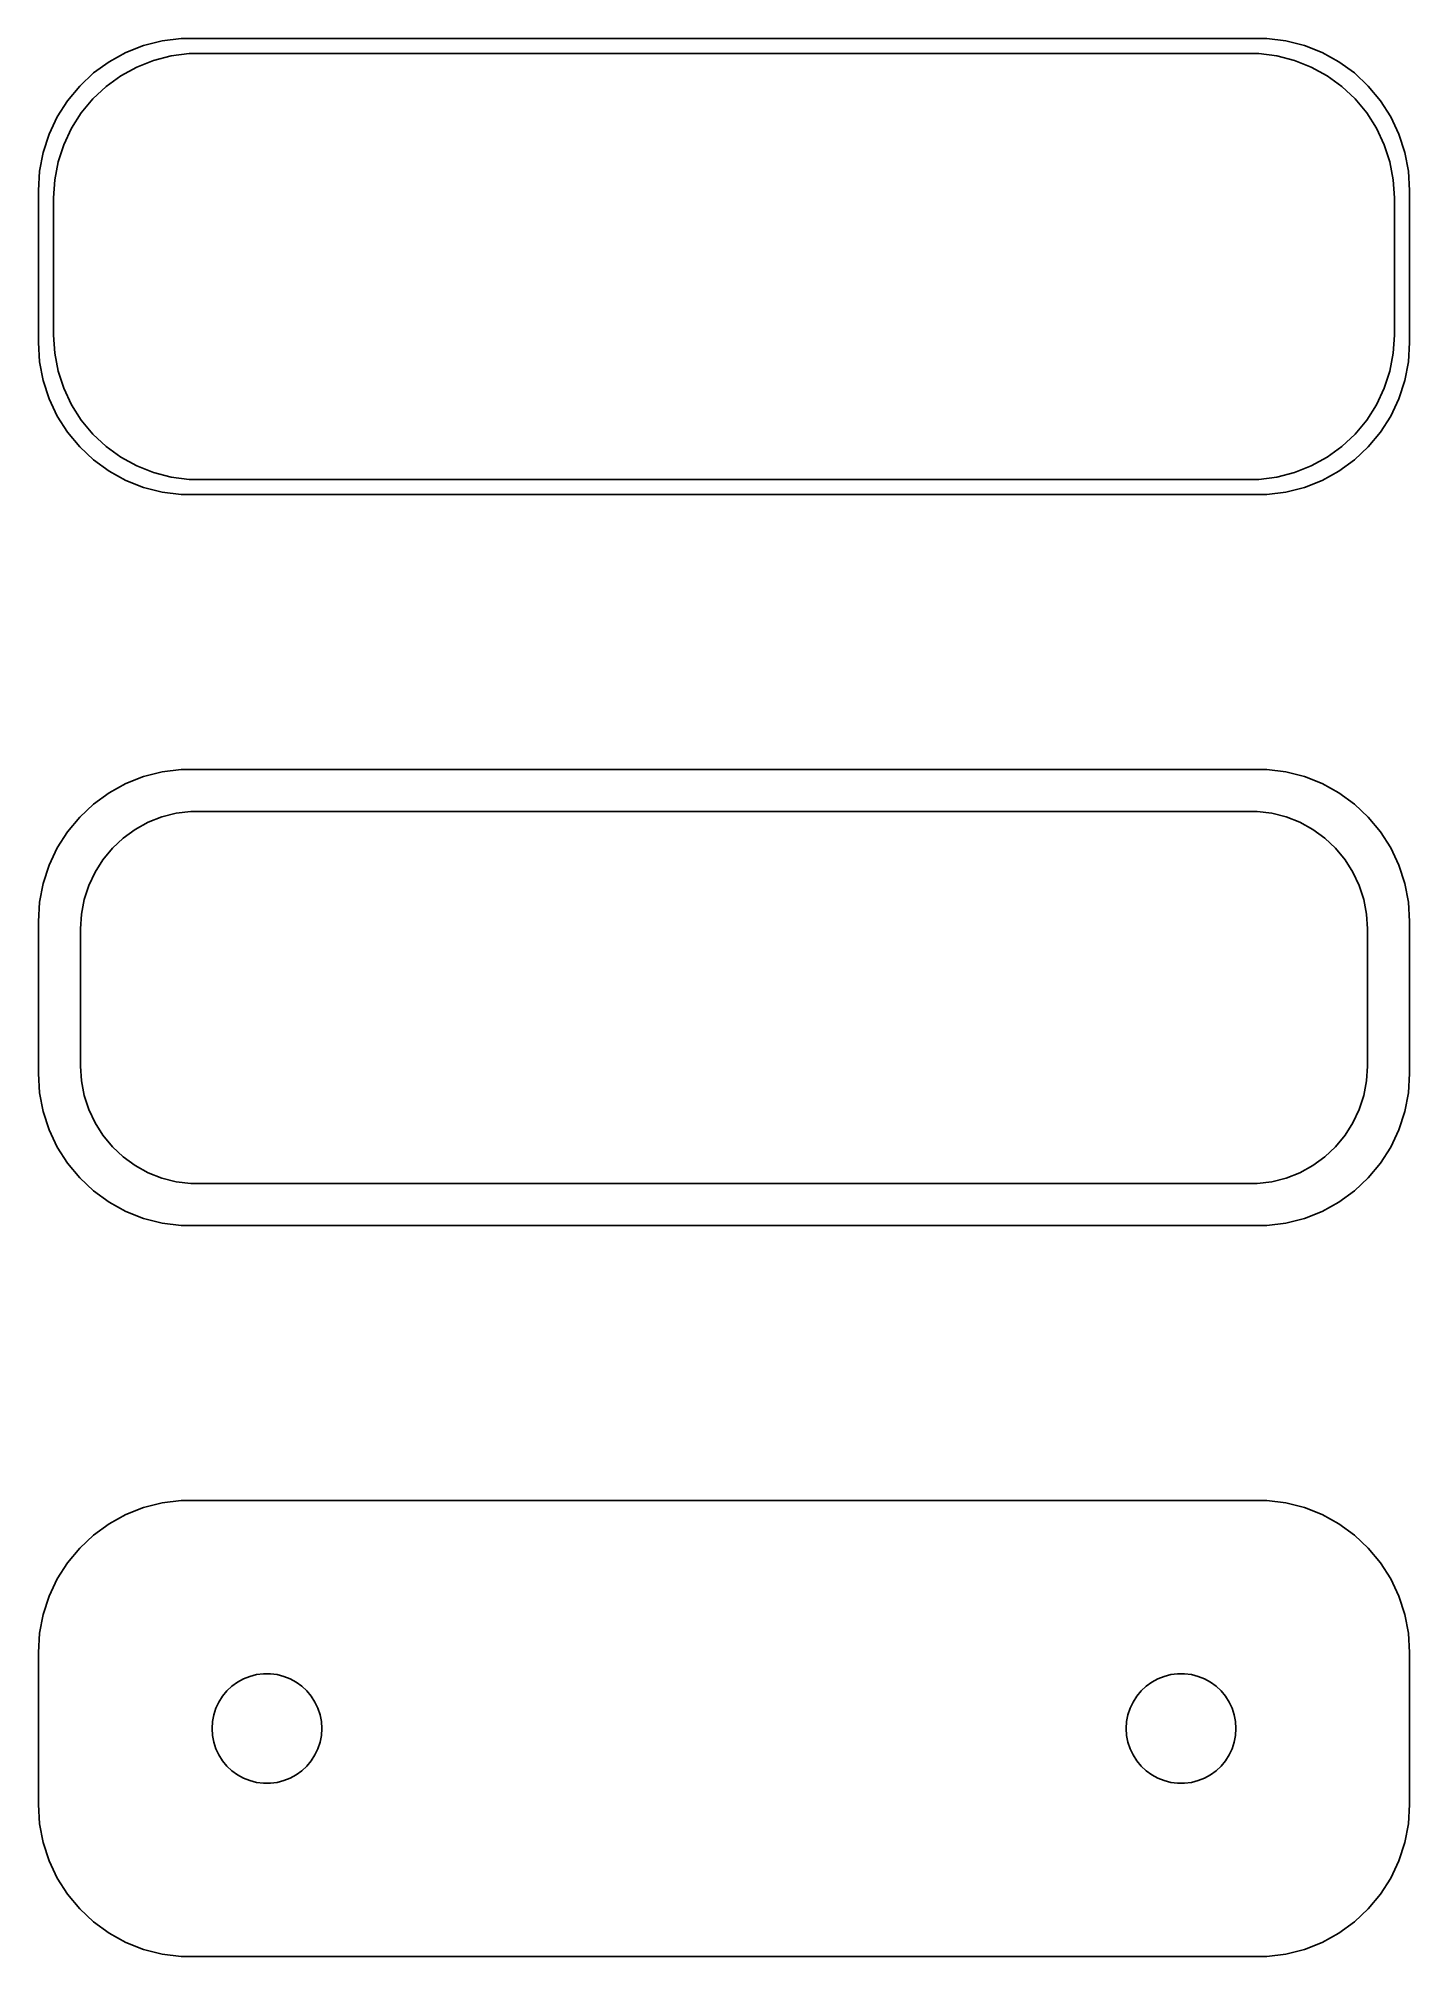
# Model space of a CAD drawing. Header units: metres. Extents: x -22.5 to 22.5, y 40.5 to 103.5.
import ezdxf

# ---------------------------------------------------------------- set-up
doc = ezdxf.new("R2010")
doc.units = ezdxf.units.M

msp = doc.modelspace()

# ---------------------------------------------------------------- linework, layer by layer
for p, q in [((-18.4369, 103.411), (-19.0451, 103.255)), ((-17.8139, 103.49), (-18.4369, 103.411)), ((17.8139, 103.49), (-17.8139, 103.49)), ((18.4369, 103.411), (17.8139, 103.49)), ((19.0451, 103.255), (18.4369, 103.411)), ((-20.1791, 102.722), (-20.6871, 102.353)), ((-19.6289, 103.024), (-20.1791, 102.722)), ((-19.0451, 103.255), (-19.6289, 103.024)), ((-19.2724, 102.548), (-18.7178, 102.768)), ((-18.7178, 102.768), (-18.1401, 102.916)), ((-18.1401, 102.916), (-17.5482, 102.991)), ((-17.5482, 102.991), (17.5482, 102.991)), ((17.5482, 102.991), (18.1401, 102.916)), ((18.1401, 102.916), (18.7178, 102.768)), ((18.7178, 102.768), (19.2724, 102.548)), ((19.6289, 103.024), (19.0451, 103.255)), ((20.1791, 102.722), (19.6289, 103.024)), ((20.6871, 102.353), (20.1791, 102.722)), ((-20.6871, 102.353), (-21.1448, 101.923)), ((-20.2778, 101.91), (-19.7952, 102.261)), ((-19.7952, 102.261), (-19.2724, 102.548)), ((19.2724, 102.548), (19.7952, 102.261)), ((19.7952, 102.261), (20.2778, 101.91)), ((21.1448, 101.923), (20.6871, 102.353)), ((-21.5451, 101.439), (-21.8815, 100.909)), ((-21.1448, 101.923), (-21.5451, 101.439)), ((-21.0928, 101.042), (-20.7126, 101.502)), ((-20.7126, 101.502), (-20.2778, 101.91)), ((20.2778, 101.91), (20.7126, 101.502)), ((20.7126, 101.502), (21.0928, 101.042)), ((21.5451, 101.439), (21.1448, 101.923)), ((21.8815, 100.909), (21.5451, 101.439)), ((-21.8815, 100.909), (-22.1489, 100.341)), ((-21.4124, 100.538), (-21.0928, 101.042)), ((21.0928, 101.042), (21.4124, 100.538)), ((22.1489, 100.341), (21.8815, 100.909)), ((-22.1489, 100.341), (-22.3429, 99.7434)), ((-21.6664, 99.9986), (-21.4124, 100.538)), ((21.4124, 100.538), (21.6664, 99.9986)), ((22.3429, 99.7434), (22.1489, 100.341)), ((-22.3429, 99.7434), (-22.4606, 99.1267)), ((-21.8508, 99.4313), (-21.6664, 99.9986)), ((21.6664, 99.9986), (21.8508, 99.4313)), ((22.4606, 99.1267), (22.3429, 99.7434)), ((-22.4606, 99.1267), (-22.5, 98.5)), ((-21.9625, 98.8453), (-21.8508, 99.4313)), ((21.8508, 99.4313), (21.9625, 98.8453)), ((22.5, 98.5), (22.4606, 99.1267)), ((-22.5, 98.5), (-22.5, 93.5)), ((-22, 98.25), (-21.9625, 98.8453)), ((-22, 93.75), (-22, 98.25)), ((21.9625, 98.8453), (22, 98.25)), ((22, 98.25), (22, 93.75)), ((22.5, 93.5), (22.5, 98.5)), ((-22.5, 93.5), (-22.4606, 92.8733)), ((-21.9625, 93.1547), (-22, 93.75)), ((22, 93.75), (21.9625, 93.1547)), ((22.4606, 92.8733), (22.5, 93.5)), ((-22.4606, 92.8733), (-22.3429, 92.2566)), ((-21.8508, 92.5687), (-21.9625, 93.1547)), ((21.9625, 93.1547), (21.8508, 92.5687)), ((22.3429, 92.2566), (22.4606, 92.8733)), ((-22.3429, 92.2566), (-22.1489, 91.6594)), ((-21.6664, 92.0014), (-21.8508, 92.5687)), ((-21.4124, 91.4617), (-21.6664, 92.0014)), ((21.6664, 92.0014), (21.4124, 91.4617)), ((21.8508, 92.5687), (21.6664, 92.0014)), ((22.1489, 91.6594), (22.3429, 92.2566)), ((-22.1489, 91.6594), (-21.8815, 91.0912)), ((-21.0928, 90.958), (-21.4124, 91.4617)), ((21.4124, 91.4617), (21.0928, 90.958)), ((21.8815, 91.0912), (22.1489, 91.6594)), ((-21.8815, 91.0912), (-21.5451, 90.5611)), ((-20.7126, 90.4984), (-21.0928, 90.958)), ((21.0928, 90.958), (20.7126, 90.4984)), ((21.5451, 90.5611), (21.8815, 91.0912)), ((-21.5451, 90.5611), (-21.1448, 90.0773)), ((-21.1448, 90.0773), (-20.6871, 89.6474)), ((-20.2778, 90.0901), (-20.7126, 90.4984)), ((-19.7952, 89.7395), (-20.2778, 90.0901)), ((20.2778, 90.0901), (19.7952, 89.7395)), ((20.7126, 90.4984), (20.2778, 90.0901)), ((20.6871, 89.6474), (21.1448, 90.0773)), ((21.1448, 90.0773), (21.5451, 90.5611)), ((-20.6871, 89.6474), (-20.1791, 89.2784)), ((-19.2724, 89.4521), (-19.7952, 89.7395)), ((-18.7178, 89.2325), (-19.2724, 89.4521)), ((19.2724, 89.4521), (18.7178, 89.2325)), ((19.7952, 89.7395), (19.2724, 89.4521)), ((20.1791, 89.2784), (20.6871, 89.6474)), ((-20.1791, 89.2784), (-19.6289, 88.9759)), ((-19.6289, 88.9759), (-19.0451, 88.7447)), ((-18.1401, 89.0841), (-18.7178, 89.2325)), ((-17.5482, 89.0094), (-18.1401, 89.0841)), ((17.5482, 89.0094), (-17.5482, 89.0094)), ((18.1401, 89.0841), (17.5482, 89.0094)), ((18.7178, 89.2325), (18.1401, 89.0841)), ((19.0451, 88.7447), (19.6289, 88.9759)), ((19.6289, 88.9759), (20.1791, 89.2784)), ((-19.0451, 88.7447), (-18.4369, 88.5886)), ((-18.4369, 88.5886), (-17.8139, 88.5099)), ((-17.8139, 88.5099), (17.8139, 88.5099)), ((17.8139, 88.5099), (18.4369, 88.5886)), ((18.4369, 88.5886), (19.0451, 88.7447)), ((-18.4369, 79.4114), (-19.0451, 79.2553)), ((-17.8139, 79.4901), (-18.4369, 79.4114)), ((17.8139, 79.4901), (-17.8139, 79.4901)), ((18.4369, 79.4114), (17.8139, 79.4901)), ((19.0451, 79.2553), (18.4369, 79.4114)), ((-19.6289, 79.0241), (-20.1791, 78.7216)), ((-19.0451, 79.2553), (-19.6289, 79.0241)), ((19.6289, 79.0241), (19.0451, 79.2553)), ((20.1791, 78.7216), (19.6289, 79.0241)), ((-20.6871, 78.3526), (-21.1448, 77.9227)), ((-20.1791, 78.7216), (-20.6871, 78.3526)), ((-17.9751, 78.0509), (-17.493, 78.1118)), ((-17.493, 78.1118), (17.493, 78.1118)), ((17.493, 78.1118), (17.9751, 78.0509)), ((20.6871, 78.3526), (20.1791, 78.7216)), ((21.1448, 77.9227), (20.6871, 78.3526)), ((-21.1448, 77.9227), (-21.5451, 77.4389)), ((-19.7165, 77.2315), (-19.3234, 77.5171)), ((-19.3234, 77.5171), (-18.8975, 77.7512)), ((-18.8975, 77.7512), (-18.4457, 77.9301)), ((-18.4457, 77.9301), (-17.9751, 78.0509)), ((17.9751, 78.0509), (18.4457, 77.9301)), ((18.4457, 77.9301), (18.8975, 77.7512)), ((18.8975, 77.7512), (19.3234, 77.5171)), ((19.3234, 77.5171), (19.7165, 77.2315)), ((21.5451, 77.4389), (21.1448, 77.9227)), ((-21.8815, 76.9088), (-22.1489, 76.3406)), ((-21.5451, 77.4389), (-21.8815, 76.9088)), ((-20.3805, 76.5244), (-20.0707, 76.8988)), ((-20.0707, 76.8988), (-19.7165, 77.2315)), ((19.7165, 77.2315), (20.0707, 76.8988)), ((20.0707, 76.8988), (20.3805, 76.5244)), ((21.8815, 76.9088), (21.5451, 77.4389)), ((22.1489, 76.3406), (21.8815, 76.9088)), ((-22.1489, 76.3406), (-22.3429, 75.7434)), ((-20.6408, 76.1141), (-20.3805, 76.5244)), ((20.3805, 76.5244), (20.6408, 76.1141)), ((22.3429, 75.7434), (22.1489, 76.3406)), ((-22.3429, 75.7434), (-22.4606, 75.1267)), ((-20.9979, 75.2123), (-20.8477, 75.6744)), ((-20.8477, 75.6744), (-20.6408, 76.1141)), ((20.6408, 76.1141), (20.8477, 75.6744)), ((20.8477, 75.6744), (20.9979, 75.2123)), ((22.4606, 75.1267), (22.3429, 75.7434)), ((-22.4606, 75.1267), (-22.5, 74.5)), ((-21.089, 74.735), (-20.9979, 75.2123)), ((20.9979, 75.2123), (21.089, 74.735)), ((22.5, 74.5), (22.4606, 75.1267)), ((-22.5, 74.5), (-22.5, 69.5)), ((-21.1195, 74.25), (-21.089, 74.735)), ((21.089, 74.735), (21.1195, 74.25)), ((22.5, 69.5), (22.5, 74.5)), ((-21.1195, 69.75), (-21.1195, 74.25)), ((21.1195, 74.25), (21.1195, 69.75)), ((-22.5, 69.5), (-22.4606, 68.8733)), ((-21.089, 69.265), (-21.1195, 69.75)), ((21.1195, 69.75), (21.089, 69.265)), ((22.4606, 68.8733), (22.5, 69.5)), ((-22.4606, 68.8733), (-22.3429, 68.2566)), ((-20.9979, 68.7877), (-21.089, 69.265)), ((-20.8477, 68.3256), (-20.9979, 68.7877)), ((20.9979, 68.7877), (20.8477, 68.3256)), ((21.089, 69.265), (20.9979, 68.7877)), ((22.3429, 68.2566), (22.4606, 68.8733)), ((-22.3429, 68.2566), (-22.1489, 67.6594)), ((-20.6408, 67.8859), (-20.8477, 68.3256)), ((20.8477, 68.3256), (20.6408, 67.8859)), ((22.1489, 67.6594), (22.3429, 68.2566)), ((-22.1489, 67.6594), (-21.8815, 67.0912)), ((-20.3805, 67.4756), (-20.6408, 67.8859)), ((-20.0707, 67.1012), (-20.3805, 67.4756)), ((20.3805, 67.4756), (20.0707, 67.1012)), ((20.6408, 67.8859), (20.3805, 67.4756)), ((21.8815, 67.0912), (22.1489, 67.6594)), ((-21.8815, 67.0912), (-21.5451, 66.5611)), ((-19.7165, 66.7685), (-20.0707, 67.1012)), ((-19.3234, 66.4829), (-19.7165, 66.7685)), ((19.7165, 66.7685), (19.3234, 66.4829)), ((20.0707, 67.1012), (19.7165, 66.7685)), ((21.5451, 66.5611), (21.8815, 67.0912)), ((-21.5451, 66.5611), (-21.1448, 66.0773)), ((-18.8975, 66.2488), (-19.3234, 66.4829)), ((-18.4457, 66.0699), (-18.8975, 66.2488)), ((18.8975, 66.2488), (18.4457, 66.0699)), ((19.3234, 66.4829), (18.8975, 66.2488)), ((21.1448, 66.0773), (21.5451, 66.5611)), ((-21.1448, 66.0773), (-20.6871, 65.6474)), ((-20.6871, 65.6474), (-20.1791, 65.2784)), ((-17.9751, 65.9491), (-18.4457, 66.0699)), ((-17.493, 65.8882), (-17.9751, 65.9491)), ((17.493, 65.8882), (-17.493, 65.8882)), ((17.9751, 65.9491), (17.493, 65.8882)), ((18.4457, 66.0699), (17.9751, 65.9491)), ((20.1791, 65.2784), (20.6871, 65.6474)), ((20.6871, 65.6474), (21.1448, 66.0773)), ((-20.1791, 65.2784), (-19.6289, 64.9759)), ((-19.6289, 64.9759), (-19.0451, 64.7447)), ((19.0451, 64.7447), (19.6289, 64.9759)), ((19.6289, 64.9759), (20.1791, 65.2784)), ((-19.0451, 64.7447), (-18.4369, 64.5886)), ((-18.4369, 64.5886), (-17.8139, 64.5099)), ((-17.8139, 64.5099), (17.8139, 64.5099)), ((17.8139, 64.5099), (18.4369, 64.5886)), ((18.4369, 64.5886), (19.0451, 64.7447)), ((-17.8139, 55.4901), (-18.4369, 55.4114)), ((17.8139, 55.4901), (-17.8139, 55.4901)), ((18.4369, 55.4114), (17.8139, 55.4901)), ((-19.6289, 55.0241), (-20.1791, 54.7216)), ((-19.0451, 55.2553), (-19.6289, 55.0241)), ((-18.4369, 55.4114), (-19.0451, 55.2553)), ((19.0451, 55.2553), (18.4369, 55.4114)), ((19.6289, 55.0241), (19.0451, 55.2553)), ((20.1791, 54.7216), (19.6289, 55.0241)), ((-20.6871, 54.3526), (-21.1448, 53.9227)), ((-20.1791, 54.7216), (-20.6871, 54.3526)), ((20.6871, 54.3526), (20.1791, 54.7216)), ((21.1448, 53.9227), (20.6871, 54.3526)), ((-21.1448, 53.9227), (-21.5451, 53.4389)), ((21.5451, 53.4389), (21.1448, 53.9227)), ((-21.8815, 52.9088), (-22.1489, 52.3406)), ((-21.5451, 53.4389), (-21.8815, 52.9088)), ((21.8815, 52.9088), (21.5451, 53.4389)), ((22.1489, 52.3406), (21.8815, 52.9088)), ((-22.1489, 52.3406), (-22.3429, 51.7434)), ((22.3429, 51.7434), (22.1489, 52.3406)), ((-22.3429, 51.7434), (-22.4606, 51.1267)), ((22.4606, 51.1267), (22.3429, 51.7434)), ((-22.4606, 51.1267), (-22.5, 50.5)), ((22.5, 50.5), (22.4606, 51.1267)), ((-22.5, 50.5), (-22.5, 45.5)), ((22.5, 45.5), (22.5, 50.5)), ((-15.5562, 49.7119), (-15.3373, 49.7681)), ((-15.3373, 49.7681), (-15.113, 49.7964)), ((-15.113, 49.7964), (-14.887, 49.7964)), ((-14.887, 49.7964), (-14.6627, 49.7681)), ((-14.6627, 49.7681), (-14.4438, 49.7119)), ((14.4438, 49.7119), (14.6627, 49.7681)), ((14.6627, 49.7681), (14.887, 49.7964)), ((14.887, 49.7964), (15.113, 49.7964)), ((15.113, 49.7964), (15.3373, 49.7681)), ((15.3373, 49.7681), (15.5562, 49.7119)), ((-16.4562, 49.058), (-16.3121, 49.2322)), ((-16.3121, 49.2322), (-16.1474, 49.3869)), ((-16.1474, 49.3869), (-15.9645, 49.5198)), ((-15.9645, 49.5198), (-15.7664, 49.6287)), ((-15.7664, 49.6287), (-15.5562, 49.7119)), ((-14.4438, 49.7119), (-14.2336, 49.6287)), ((-14.2336, 49.6287), (-14.0355, 49.5198)), ((-14.0355, 49.5198), (-13.8526, 49.3869)), ((-13.8526, 49.3869), (-13.6879, 49.2322)), ((-13.6879, 49.2322), (-13.5438, 49.058)), ((13.5438, 49.058), (13.6879, 49.2322)), ((13.6879, 49.2322), (13.8526, 49.3869)), ((13.8526, 49.3869), (14.0355, 49.5198)), ((14.0355, 49.5198), (14.2336, 49.6287)), ((14.2336, 49.6287), (14.4438, 49.7119)), ((15.5562, 49.7119), (15.7664, 49.6287)), ((15.7664, 49.6287), (15.9645, 49.5198)), ((15.9645, 49.5198), (16.1474, 49.3869)), ((16.1474, 49.3869), (16.3121, 49.2322)), ((16.3121, 49.2322), (16.4562, 49.058)), ((-16.7434, 48.4476), (-16.6736, 48.6626)), ((-16.6736, 48.6626), (-16.5773, 48.8671)), ((-16.5773, 48.8671), (-16.4562, 49.058)), ((-13.5438, 49.058), (-13.4226, 48.8671)), ((-13.4226, 48.8671), (-13.3264, 48.6626)), ((-13.3264, 48.6626), (-13.2565, 48.4476)), ((13.2565, 48.4476), (13.3264, 48.6626)), ((13.3264, 48.6626), (13.4226, 48.8671)), ((13.4226, 48.8671), (13.5438, 49.058)), ((16.4562, 49.058), (16.5773, 48.8671)), ((16.5773, 48.8671), (16.6736, 48.6626)), ((16.6736, 48.6626), (16.7434, 48.4476)), ((-16.8, 48), (-16.7858, 48.2256)), ((-16.7858, 47.7744), (-16.8, 48)), ((-16.7858, 48.2256), (-16.7434, 48.4476)), ((-13.2565, 48.4476), (-13.2142, 48.2256)), ((-13.2142, 48.2256), (-13.2, 48)), ((-13.2, 48), (-13.2142, 47.7744)), ((13.2, 48), (13.2142, 48.2256)), ((13.2142, 47.7744), (13.2, 48)), ((13.2142, 48.2256), (13.2565, 48.4476)), ((16.7434, 48.4476), (16.7858, 48.2256)), ((16.7858, 48.2256), (16.8, 48)), ((16.8, 48), (16.7858, 47.7744)), ((-16.7434, 47.5524), (-16.7858, 47.7744)), ((-16.6736, 47.3374), (-16.7434, 47.5524)), ((-16.5773, 47.1329), (-16.6736, 47.3374)), ((-13.3264, 47.3374), (-13.4226, 47.1329)), ((-13.2565, 47.5524), (-13.3264, 47.3374)), ((-13.2142, 47.7744), (-13.2565, 47.5524)), ((13.2565, 47.5524), (13.2142, 47.7744)), ((13.3264, 47.3374), (13.2565, 47.5524)), ((13.4226, 47.1329), (13.3264, 47.3374)), ((16.6736, 47.3374), (16.5773, 47.1329)), ((16.7434, 47.5524), (16.6736, 47.3374)), ((16.7858, 47.7744), (16.7434, 47.5524)), ((-16.4562, 46.942), (-16.5773, 47.1329)), ((-16.3121, 46.7678), (-16.4562, 46.942)), ((-16.1474, 46.6131), (-16.3121, 46.7678)), ((-15.9645, 46.4802), (-16.1474, 46.6131)), ((-13.8526, 46.6131), (-14.0355, 46.4802)), ((-13.6879, 46.7678), (-13.8526, 46.6131)), ((-13.5438, 46.942), (-13.6879, 46.7678)), ((-13.4226, 47.1329), (-13.5438, 46.942)), ((13.5438, 46.942), (13.4226, 47.1329)), ((13.6879, 46.7678), (13.5438, 46.942)), ((13.8526, 46.6131), (13.6879, 46.7678)), ((14.0355, 46.4802), (13.8526, 46.6131)), ((16.1474, 46.6131), (15.9645, 46.4802)), ((16.3121, 46.7678), (16.1474, 46.6131)), ((16.4562, 46.942), (16.3121, 46.7678)), ((16.5773, 47.1329), (16.4562, 46.942)), ((-15.7664, 46.3713), (-15.9645, 46.4802)), ((-15.5562, 46.2881), (-15.7664, 46.3713)), ((-15.3373, 46.2319), (-15.5562, 46.2881)), ((-15.113, 46.2036), (-15.3373, 46.2319)), ((-14.887, 46.2036), (-15.113, 46.2036)), ((-14.6627, 46.2319), (-14.887, 46.2036)), ((-14.4438, 46.2881), (-14.6627, 46.2319)), ((-14.2336, 46.3713), (-14.4438, 46.2881)), ((-14.0355, 46.4802), (-14.2336, 46.3713)), ((14.2336, 46.3713), (14.0355, 46.4802)), ((14.4438, 46.2881), (14.2336, 46.3713)), ((14.6627, 46.2319), (14.4438, 46.2881)), ((14.887, 46.2036), (14.6627, 46.2319)), ((15.113, 46.2036), (14.887, 46.2036)), ((15.3373, 46.2319), (15.113, 46.2036)), ((15.5562, 46.2881), (15.3373, 46.2319)), ((15.7664, 46.3713), (15.5562, 46.2881)), ((15.9645, 46.4802), (15.7664, 46.3713)), ((-22.5, 45.5), (-22.4606, 44.8733)), ((22.4606, 44.8733), (22.5, 45.5)), ((-22.4606, 44.8733), (-22.3429, 44.2566)), ((22.3429, 44.2566), (22.4606, 44.8733)), ((-22.3429, 44.2566), (-22.1489, 43.6594)), ((22.1489, 43.6594), (22.3429, 44.2566)), ((-22.1489, 43.6594), (-21.8815, 43.0912)), ((21.8815, 43.0912), (22.1489, 43.6594)), ((-21.8815, 43.0912), (-21.5451, 42.5611)), ((21.5451, 42.5611), (21.8815, 43.0912)), ((-21.5451, 42.5611), (-21.1448, 42.0773)), ((21.1448, 42.0773), (21.5451, 42.5611)), ((-21.1448, 42.0773), (-20.6871, 41.6474)), ((-20.6871, 41.6474), (-20.1791, 41.2784)), ((20.1791, 41.2784), (20.6871, 41.6474)), ((20.6871, 41.6474), (21.1448, 42.0773)), ((-20.1791, 41.2784), (-19.6289, 40.9759)), ((-19.6289, 40.9759), (-19.0451, 40.7447)), ((19.0451, 40.7447), (19.6289, 40.9759)), ((19.6289, 40.9759), (20.1791, 41.2784)), ((-19.0451, 40.7447), (-18.4369, 40.5886)), ((-18.4369, 40.5886), (-17.8139, 40.5099)), ((-17.8139, 40.5099), (17.8139, 40.5099)), ((17.8139, 40.5099), (18.4369, 40.5886)), ((18.4369, 40.5886), (19.0451, 40.7447))]:
    msp.add_line(p, q)

doc.saveas('drawing.dxf')
